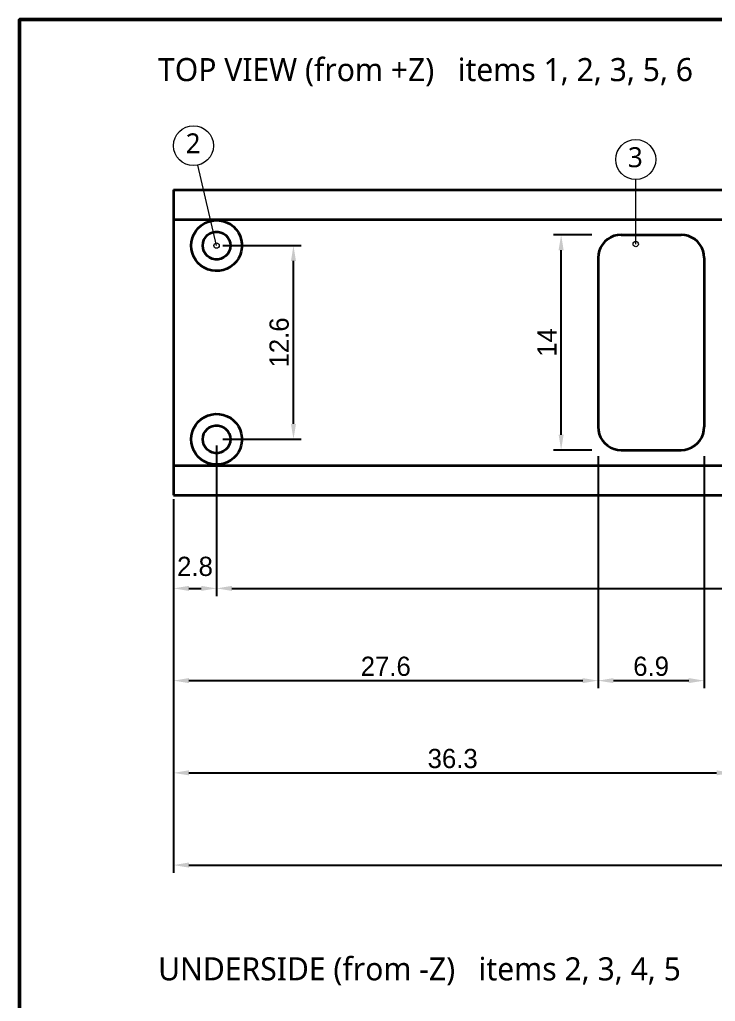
# Model space of a CAD drawing. Header units: millimetres. Extents: x 0 to 420, y 0 to 297.
# Drawn here: x 10 to 100.5, y 159.3 to 287 of the extents above; entities that cross this region are included whole.
import ezdxf

# ---------------------------------------------------------------- set-up
doc = ezdxf.new("R2010")
doc.units = ezdxf.units.MM
for name, color, linetype, lineweight in [('BORDER', 7, 'Continuous', 50), ('DIM', 5, 'Continuous', 13), ('TEXT', 7, 'Continuous', 18), ('VISIBLE', 7, 'Continuous', 35)]:
    doc.layers.add(name, color=color, linetype=linetype, lineweight=lineweight)
doc.styles.add('OpenSans', font='OpenSans-Regular.ttf')
doc.dimstyles.new('AUR', dxfattribs={"dimtxt": 2.5, "dimasz": 2, "dimexe": 1, "dimexo": 0.8, "dimgap": 0.6, "dimtad": 1, "dimdec": 3, "dimlfac": 0.5, "dimdsep": 46, "dimcen": 2.5, "dimclrd": 5, "dimclre": 5, "dimclrt": 7, "dimazin": 3, "dimtfac": 1, "dimtmove": 0, "dimatfit": 3})

msp = doc.modelspace()

# ---------------------------------------------------------------- linework, layer by layer
at = {"layer": 'BORDER'}
msp.add_lwpolyline([(10, 10), (410, 10), (410, 287), (10, 287)], close=True, dxfattribs=at)
at = {"layer": 'DIM'}
for p, q in [((35.6, 257.6), (33.1846, 268.0666)), ((90.1, 257.8), (90.1, 266.2))]:
    msp.add_line(p, q, dxfattribs=at)
for centre, radius in [((32.6, 270.6), 2.6), ((90.1, 268.8), 2.6), ((90.1, 257.8), 0.35), ((35.6, 257.6), 0.35)]:
    msp.add_circle(centre, radius, dxfattribs=at)
at = {"layer": 'VISIBLE'}
for points in [[(30, 264.873), (206.527, 264.873)], [(30, 264.873), (30, 264.7618), (30, 264.6173), (30, 264.4408), (30, 264.2338), (30, 263.9981), (30, 263.7359), (30, 263.4495), (30, 263.1413), (30, 262.8142), (30, 262.4711), (30, 262.1149), (30, 261.7488), (30, 261.376), (30, 261)], [(30, 261), (30, 229)], [(30, 261), (208.8, 261)], [(32.3, 257.6), (32.3387, 258.1037), (32.4538, 258.5957), (32.6427, 259.0643), (32.9008, 259.4986), (33.2223, 259.8883), (33.5995, 260.2245), (34.0235, 260.4991), (34.4845, 260.7058), (34.9717, 260.8396), (35.4736, 260.8976), (35.9785, 260.8782), (36.4744, 260.782), (36.9499, 260.6113), (37.3938, 260.3699), (37.7956, 260.0636), (38.1459, 259.6996), (38.4366, 259.2864), (38.6608, 258.8336), (38.8132, 258.3519), (38.8903, 257.8526), (38.8903, 257.3474), (38.8132, 256.8481), (38.6608, 256.3664), (38.4366, 255.9136), (38.1459, 255.5004), (37.7956, 255.1364), (37.3938, 254.8301), (36.9499, 254.5887), (36.4744, 254.418), (35.9785, 254.3218), (35.4736, 254.3024), (34.9717, 254.3604), (34.4845, 254.4942), (34.0235, 254.7009), (33.5995, 254.9755), (33.2223, 255.3117), (32.9008, 255.7014), (32.6427, 256.1357), (32.4538, 256.6043), (32.3387, 257.0963), (32.3, 257.6)], [(33.8, 257.6), (33.8393, 257.9742), (33.9556, 258.3321), (34.1438, 258.658), (34.3956, 258.9377), (34.7, 259.1588), (35.0438, 259.3119), (35.4118, 259.3901), (35.7882, 259.3901), (36.1562, 259.3119), (36.5, 259.1588), (36.8044, 258.9377), (37.0562, 258.658), (37.2444, 258.3321), (37.3607, 257.9742), (37.4, 257.6), (37.3607, 257.2258), (37.2444, 256.8679), (37.0562, 256.542), (36.8044, 256.2623), (36.5, 256.0412), (36.1562, 255.8881), (35.7882, 255.8099), (35.4118, 255.8099), (35.0438, 255.8881), (34.7, 256.0412), (34.3956, 256.2623), (34.1438, 256.542), (33.9556, 256.8679), (33.8393, 257.2258), (33.8, 257.6)], [(88.2, 259), (87.7307, 258.9631), (87.2729, 258.8532), (86.838, 258.673), (86.4366, 258.4271), (86.0787, 258.1213), (85.7729, 257.7634), (85.527, 257.362), (85.3468, 256.9271), (85.2369, 256.4693), (85.2, 256)], [(88.2, 259), (96, 259)], [(99, 256), (98.9631, 256.4693), (98.8532, 256.9271), (98.673, 257.362), (98.4271, 257.7634), (98.1213, 258.1213), (97.7634, 258.4271), (97.362, 258.673), (96.9271, 258.8532), (96.4693, 258.9631), (96, 259)], [(85.2, 256), (85.2, 234)], [(99, 256), (99, 234)], [(32.3, 232.4), (32.3387, 232.9037), (32.4538, 233.3957), (32.6427, 233.8643), (32.9008, 234.2986), (33.2223, 234.6883), (33.5995, 235.0245), (34.0235, 235.2991), (34.4845, 235.5058), (34.9717, 235.6396), (35.4736, 235.6976), (35.9785, 235.6782), (36.4744, 235.582), (36.9499, 235.4113), (37.3938, 235.1699), (37.7956, 234.8636), (38.1459, 234.4996), (38.4366, 234.0864), (38.6608, 233.6336), (38.8132, 233.1519), (38.8903, 232.6526), (38.8903, 232.1474), (38.8132, 231.6481), (38.6608, 231.1664), (38.4366, 230.7136), (38.1459, 230.3004), (37.7956, 229.9364), (37.3938, 229.6301), (36.9499, 229.3887), (36.4744, 229.218), (35.9785, 229.1218), (35.4736, 229.1024), (34.9717, 229.1604), (34.4845, 229.2942), (34.0235, 229.5009), (33.5995, 229.7755), (33.2223, 230.1117), (32.9008, 230.5014), (32.6427, 230.9357), (32.4538, 231.4043), (32.3387, 231.8963), (32.3, 232.4)], [(33.8, 232.4), (33.8393, 232.7742), (33.9556, 233.1321), (34.1438, 233.458), (34.3956, 233.7377), (34.7, 233.9588), (35.0438, 234.1119), (35.4118, 234.1901), (35.7882, 234.1901), (36.1562, 234.1119), (36.5, 233.9588), (36.8044, 233.7377), (37.0562, 233.458), (37.2444, 233.1321), (37.3607, 232.7742), (37.4, 232.4), (37.3607, 232.0258), (37.2444, 231.6679), (37.0562, 231.342), (36.8044, 231.0623), (36.5, 230.8412), (36.1562, 230.6881), (35.7882, 230.6099), (35.4118, 230.6099), (35.0438, 230.6881), (34.7, 230.8412), (34.3956, 231.0623), (34.1438, 231.342), (33.9556, 231.6679), (33.8393, 232.0258), (33.8, 232.4)], [(85.2, 234), (85.2369, 233.5307), (85.3468, 233.0729), (85.527, 232.638), (85.7729, 232.2366), (86.0787, 231.8787), (86.4366, 231.5729), (86.838, 231.327), (87.2729, 231.1468), (87.7307, 231.0369), (88.2, 231)], [(96, 231), (96.4693, 231.0369), (96.9271, 231.1468), (97.362, 231.327), (97.7634, 231.5729), (98.1213, 231.8787), (98.4271, 232.2366), (98.673, 232.638), (98.8532, 233.0729), (98.9631, 233.5307), (99, 234)], [(88.2, 231), (96, 231)], [(30, 229), (30, 228.624), (30, 228.2512), (30, 227.8851), (30, 227.5289), (30, 227.1858), (30, 226.8587), (30, 226.5505), (30, 226.2641), (30, 226.0019), (30, 225.7662), (30, 225.5592), (30, 225.3827), (30, 225.2382), (30, 225.127)], [(30, 229), (208.8, 229)], [(30, 225.127), (206.527, 225.127)]]:
    msp.add_lwpolyline(points, dxfattribs=at)

# ---------------------------------------------------------------- texts
at = {"layer": 'TEXT', "style": 'OpenSans'}
for s, height, p in [('TOP VIEW (from +Z)   items 1, 2, 3, 5, 6', 3, (28, 279)), ('2', 2.6, (31.5795, 269.6)), ('3', 2.6, (89.0795, 267.8)), ('UNDERSIDE (from -Z)   items 2, 3, 4, 5', 3, (28, 162))]:
    msp.add_text(s, height=height, dxfattribs=at).set_placement(p)

# ---------------------------------------------------------------- dimensions: what is measured, and where the dimension line sits
at = {"layer": 'DIM'}
for base, p1, p2 in [((80.4, 231), (85.2, 231), (85.2, 259)), ((45.6, 232.4), (35.6, 232.4), (35.6, 257.6))]:
    msp.add_linear_dim(base=base, p1=p1, p2=p2, angle=90, dimstyle='AUR', dxfattribs=at).render()
for base, p1, p2 in [((30, 189), (30, 225.4), (102.6, 236.6)), ((30, 213), (30, 225.4), (35.6, 232.4)), ((35.6, 213), (35.6, 232.4), (202, 232.4)), ((30, 201), (30, 225.4), (85.2, 231)), ((85.2, 201), (85.2, 231), (99, 231)), ((30, 177), (30, 225.4), (210.4, 225.4))]:
    msp.add_linear_dim(base=base, p1=p1, p2=p2, dimstyle='AUR', dxfattribs=at).render()

doc.saveas('drawing.dxf')
